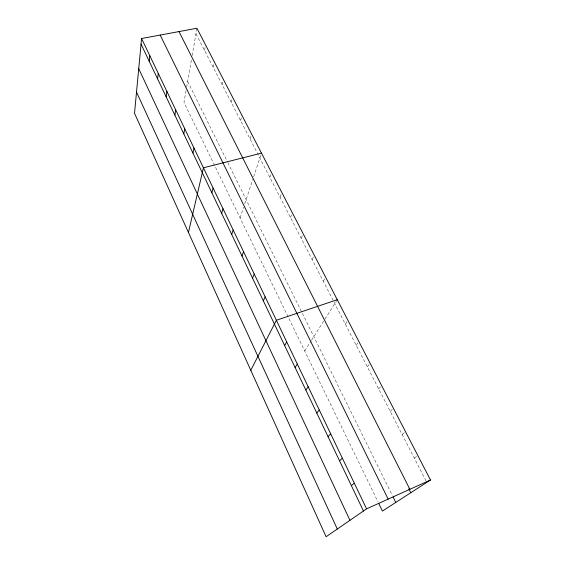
<?xml version="1.0" encoding="UTF-8"?>
<svg xmlns="http://www.w3.org/2000/svg" width="565" height="565" viewBox="0 0 565 565"><rect width="100%" height="100%" fill="white"/><g stroke="black" fill="none" stroke-linecap="round" stroke-linejoin="round"><path stroke-width="0.42" stroke-dasharray="2.83 2.12" d="M186.04 90.626L183.985 102.413L377.964 501.84M186.627 87.257L191.719 58.096M192.171 55.497L196.79 29.041M204.509 50.412L205.406 45.723M213.238 67.383L214.375 62.002M222.158 84.722L223.387 79.425M231.276 102.442L232.596 97.244M240.598 120.557L242.011 115.451M250.126 139.068L251.637 134.075M240.083 217.921L243.649 207.122M244.744 203.803L252.823 179.338M253.636 176.873L261.482 153.122M269.837 177.375L271.56 172.608M280.035 197.199L281.561 193.329M290.474 217.483L292.423 212.97M301.159 238.246L303.236 233.875M312.099 259.512L314.302 255.288M323.307 281.292L325.645 277.224M304.704 350.992L311.089 340.942M311.541 340.222L324.013 320.581M324.953 319.105L337.263 299.704M345.385 324.204L347.991 320.454M356.218 345.264L358.966 341.684M367.307 366.805L370.195 363.401M378.649 388.854L381.686 385.627M390.26 411.412L393.452 408.382M402.146 434.513L405.5 431.681M414.315 458.166L417.839 455.552M195.956 33.794L425.975 480.829M187.658 81.367L227.398 161.774M227.787 162.558L392.343 495.505"/><path stroke-width="0.85" d="M141.575 38.519L134.519 113.268L326.097 536.75L366.586 508.846L430.481 480.003L196.924 28.25L141.575 38.519L366.586 508.846M149.224 61.288L149.831 55.765M157.586 78.832L158.271 73.408M166.131 96.77L166.894 91.438M174.868 115.112L175.715 109.878M183.802 133.87L184.741 128.742M192.94 153.059L193.979 148.044M188.449 232.476L203.428 167.798L261.482 153.122M211.868 192.792L213.104 188.025M221.671 213.372L223.013 208.739M231.714 234.447L233.161 229.962M241.997 256.03L243.564 251.7M252.534 278.157L254.229 273.983M263.339 300.834L265.155 296.83M250.796 370.287L276.37 320.263L337.263 299.704M284.64 345.561L286.723 341.91M295.114 367.533L297.324 364.065M305.827 390.034L308.179 386.757M316.803 413.064L319.296 409.992M328.039 436.66L330.68 433.793M339.558 460.835L342.355 458.194M351.359 485.603L354.319 483.202M430.481 480.003L382.434 511.043L378.712 503.373M178.978 31.576L409.872 489.311M408.834 488.852L410.783 492.729M393.106 497.045L395.768 502.433M160.163 35.065L388.148 499.114M141.045 44.119L363.457 511M138.729 68.655L349.94 520.316M136.518 92.102L337.298 529.031"/></g></svg>
